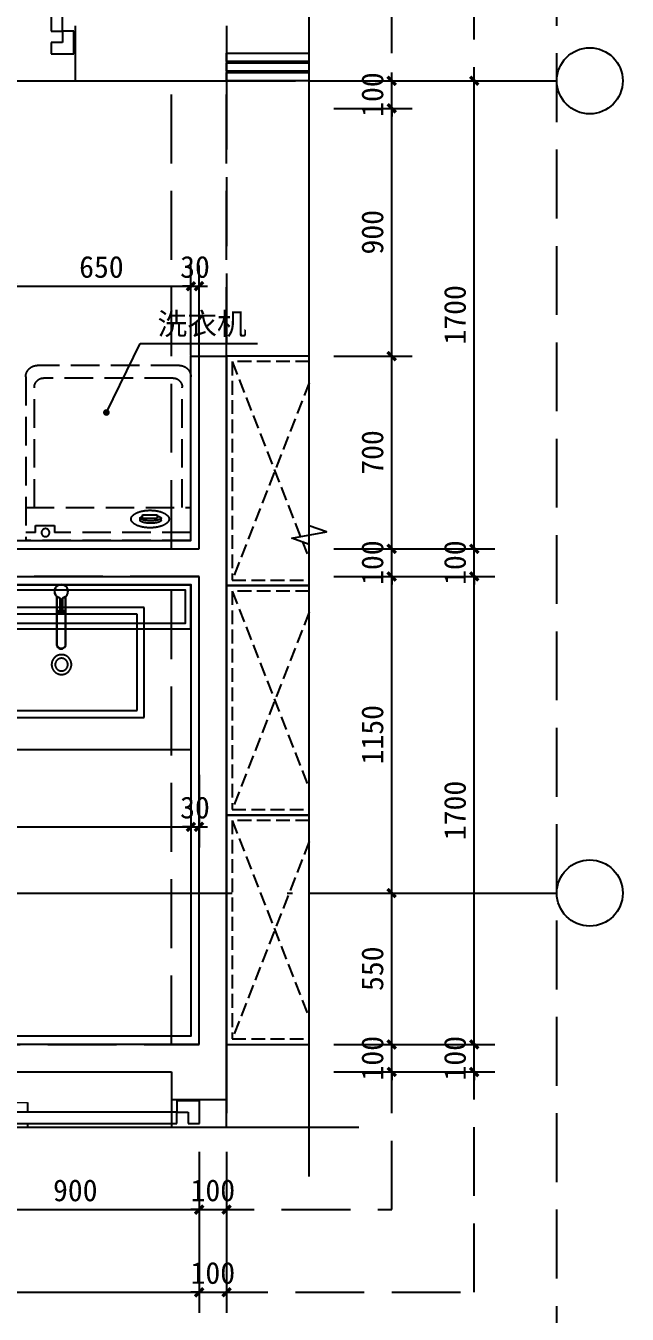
# Model space of a CAD drawing. Header units: millimetres. Extents: x -15 to 66915, y -15 to 18798.
# Drawn here: x 60595 to 62782, y 10783 to 15463 of the extents above; entities that cross this region are included whole.
import ezdxf
from ezdxf.enums import TextEntityAlignment as Align
from ezdxf.xclip import XClip

# ---------------------------------------------------------------- set-up
doc = ezdxf.new("R2010")
doc.units = ezdxf.units.MM
doc.header["$LTSCALE"] = 1000
doc.header["$XCLIPFRAME"] = 2
for name, pattern in [('1#2#楼$0$DOTE', [2.42, 2, -0.2, 0.02, -0.2]), ('160-WC$0$__DASH', [0.35, 0.25, -0.1]), ('160-WC$0$DASH', [0.35, 0.25, -0.1]), ('160-墙体$0$DASH', [0.35, 0.25, -0.1]), ('160-家具-标$0$DASH', [0.35, 0.25, -0.1]), ('DASH', [0.35, 0.25, -0.1])]:
    doc.linetypes.add(name, pattern=pattern)
doc.layers.get('Defpoints').update_dxf_attribs({"color": 4, "linetype": 'DASH'})
for name, color, linetype in [('1#2#楼$0$A-ANNO-AXIS', 3, 'Continuous'), ('1#2#楼$0$A-ANNO-DIMS', 3, 'Continuous'), ('1#2#楼$0$A-ANNO-DOTE', 10, '1#2#楼$0$DOTE'), ('1#2#楼$0$A-ANNO-IDEN', 3, 'Continuous'), ('1#2#楼$0$A-ANNO-SYMB', 3, 'Continuous'), ('1#2#楼$0$A-ANNO-TEXT', 7, 'Continuous'), ('160-WC$0$A-FLOR-SPCL', 225, 'Continuous'), ('160-WC$0$FF-FIXT', 225, 'Continuous'), ('160-WC$0$FF-洁具及配件', 31, 'Continuous'), ('160-墙体$0$A-DOOR', 51, 'Continuous'), ('160-墙体$0$A-WALL-BLOK', 131, 'Continuous'), ('160-家具-标$0$DS-HIGH CABINET', 47, 'Continuous'), ('AXIS_TEXT', 7, 'Continuous')]:
    doc.layers.add(name, color=color, linetype=linetype)
doc.styles.add('1#2#楼$0$_TCH_DIM', font='')
doc.styles.add('1#2#楼$0$_TCH_DIM_T3', font='')
doc.styles.add('COMPLEX', font='COMPLEX')
doc.styles.get("Standard").update_dxf_attribs({"font": ''})
doc.styles.get('1#2#楼$0$_TCH_DIM').set_extended_font_data('SimSun')
doc.styles.get('1#2#楼$0$_TCH_DIM_T3').set_extended_font_data('SimSun')
doc.styles.get('Standard').set_extended_font_data('SimSun')
doc.dimstyles.new('1#2#楼$0$_TCH_ARCH&&30', dxfattribs={"dimtxt": 79.303797, "dimasz": 30, "dimexe": 75, "dimexo": 90, "dimgap": 30, "dimtad": 1, "dimdec": 0, "dimzin": 0, "dimdsep": 46, "dimtxsty": '1#2#楼$0$_TCH_DIM_T3', "dimblk": '1#2#楼$0$_ArchTick', "dimcen": 0.09, "dimclrt": 7, "dimazin": 2, "dimtfac": 1, "dimtdec": 0, "dimtix": 1, "dimtmove": 2, "dimatfit": 3, "dimfxl": 100, "dimtolj": 1, "dimtzin": 0, "dimarcsym": 0})

# ---------------------------------------------------------------- blocks, each defined once
blk = doc.blocks.new('160-墙体$0$$DorLib2D$00000009')
for p, q in [((0.4129, 0.9053), (0.4129, 0.0807)), ((0.4541, 0.9053), (0.4129, 0.9053)), ((0.4541, 0.0807), (0.4541, 0.9053)), ((0.4129, 0.7822), (0.378, 0.7822)), ((0.489, 0.7822), (0.4541, 0.7822)), ((0.4129, 0.6235), (0.378, 0.6235)), ((0.489, 0.6235), (0.4541, 0.6235)), ((-0.4941, 0.0807), (-0.4529, 0.0807)), ((-0.4941, -0.0018), (-0.4941, 0.0807)), ((-0.4529, 0.0807), (-0.4529, 0.0395)), ((0.4129, 0.0807), (0.4541, 0.0807)), ((0.4953, 0.0807), (0.4541, 0.0807)), ((0.4541, 0.0807), (0.4541, 0.0395)), ((0.4953, -0.0018), (0.4953, 0.0807)), ((-0.4529, 0.0395), (-0.4117, 0.0395)), ((-0.4117, 0.0395), (-0.4117, -0.0018)), ((0.4541, 0.0395), (0.4129, 0.0395)), ((0.4129, 0.0395), (0.4129, -0.0018)), ((-0.4941, -0.0018), (-0.4941, -0.0018)), ((-0.4117, -0.0018), (-0.4941, -0.0018)), ((0.4129, -0.0018), (0.4953, -0.0018)), ((0.4953, -0.0018), (0.4953, -0.0018))]:
    blk.add_line(p, q)
at = {"lineweight": 13}
for p, q in [((0.378, 0.7822), (0.378, 0.6235)), ((0.489, 0.7822), (0.489, 0.6235))]:
    blk.add_line(p, q, dxfattribs=at)
blk.add_arc((0.3716, 0.0817), 0.8246, 87.134, 180.0717, dxfattribs=at)
blk = doc.blocks.new('160-墙体')
at = {"layer": '160-墙体$0$A-DOOR', "linetype": '160-墙体$0$DASH'}
for p, q in [((3700, 6300), (3700, 8000)), ((3900, 7000), (3900, 8000)), ((3900, 8000), (6500, 8000)), ((3700, 4500), (3700, 6200)), ((3700, 4300), (3700, 3300)), ((3900, 3300), (3900, 4300))]:
    blk.add_line(p, q, dxfattribs=at)
at = {"layer": '160-墙体$0$A-DOOR'}
for points in [[(4400, 8070), (3900, 8070), (3900, 8100), (4400, 8100)], [(4400, 8035), (3900, 8035), (3900, 8065), (4400, 8065)], [(4400, 8000), (3900, 8000), (3900, 8030), (4400, 8030)]]:
    blk.add_lwpolyline(points, close=True, dxfattribs=at)
blk.add_lwpolyline([(4400, 8015), (4525, 8015), (4494.4, 8050)], dxfattribs=at)
at = {"layer": '160-墙体$0$A-WALL-BLOK'}
for p, q in [((3350, 8200), (3350, 8000)), ((3900, 8200), (3900, 8000)), ((3350, 8000), (3450, 8000)), ((3450, 8000), (3900, 8000)), ((3800, 6300), (3800, 7000)), ((3800, 7000), (3900, 7000)), ((3900, 6299.7), (3900, 7000)), ((2200, 6300), (3800, 6300)), ((3900, 4500), (3900, 6300)), ((2100, 6200), (3800, 6200)), ((3800, 4500), (3800, 6200)), ((3800, 4500), (2900, 4500)), ((3900, 4300), (3900, 4500)), ((2900, 4400), (3700, 4400)), ((3700, 4400), (3700, 4300)), ((3700, 4300), (3900, 4300))]:
    blk.add_line(p, q, dxfattribs=at)
at = {"layer": '160-墙体$0$A-DOOR', "xscale": 1000, "yscale": 1000, "zscale": 200}
blk.add_blockref('160-墙体$0$$DorLib2D$00000009', (2850, 8100), dxfattribs=at)
at = {"layer": '160-墙体$0$A-DOOR', "xscale": 1000, "yscale": 1000, "zscale": 200, "rotation": 90}
blk.add_blockref('160-墙体$0$$DorLib2D$00000009', (3800, 3800), dxfattribs=at)
blk = doc.blocks.new('160-WC$0$REWREWR')
at = {"layer": '160-WC$0$A-FLOR-SPCL', "linetype": '160-WC$0$__DASH', "ltscale": 0.5}
for p, q in [((15260162.3, -510296.4), (15260785.1, -510296.4)), ((15260112.3, -511062.7), (15260112.3, -510346.4)), ((15260190.1, -510351.3), (15260757.4, -510351.3)), ((15260835.1, -510346.4), (15260835.1, -511062.7)), ((15260150.1, -510918.5), (15260150.1, -510391.3)), ((15260797.4, -510918.5), (15260797.4, -510391.3)), ((15260835.1, -510918.1), (15260112.3, -510918.1)), ((15260242.6, -510974.7), (15260242.6, -510964.2)), ((15260323.9, -510949.8), (15260259.2, -510949.8)), ((15260259.2, -510949.8), (15260259.2, -510966.4)), ((15260259.2, -510966.4), (15260323.9, -510966.4)), ((15260323.9, -510966.4), (15260323.9, -510949.8)), ((15260334.3, -510975.9), (15260334.2, -510964.2)), ((15260112.3, -511026.9), (15260709.4, -511026.9)), ((15260709.4, -510997.1), (15260709.4, -511027.7)), ((15260792.6, -510997.1), (15260709.4, -510997.1)), ((15260792.6, -511027.7), (15260792.6, -510997.1)), ((15260792.6, -511026.9), (15260835.1, -511026.9)), ((15260112.3, -511062.7), (15260835.1, -511062.7))]:
    blk.add_line(p, q, dxfattribs=at)
blk.add_lwpolyline([(15260374, -510968.3, 0.185158), (15260369.1, -510955.6, 0.102042), (15260349.7, -510941.2, 0.060862), (15260324.6, -510933.2, 0.047173), (15260290.9, -510930, 0.047173), (15260257.1, -510933.2, 0.060862), (15260232.1, -510941.2, 0.102042), (15260212.6, -510955.6, 0.185158), (15260207.7, -510968.3, 0.185158), (15260212.6, -510981, 0.102042), (15260232.1, -510995.4, 0.060862), (15260257.1, -511003.4, 0.047173), (15260290.9, -511006.6, 0.047173), (15260324.6, -511003.4, 0.060862), (15260349.7, -510995.4, 0.102042), (15260369.1, -510981, 0.185158)], format="xyb", close=True, dxfattribs=at)
for points in [[(15260259.2, -510955.1, 0.008736), (15260256, -510955.8, 0.076276), (15260244.5, -510960.8, 0.259034), (15260242.6, -510964.2, 0.259034)], [(15260242.6, -510964.2, 0.259034), (15260244.5, -510967.6, 0.076276), (15260256, -510972.5, 0.036515), (15260269.5, -510975, 0.026615), (15260288.4, -510976, 0.026615), (15260307.2, -510975, 0.036515), (15260320.8, -510972.5, 0.076276), (15260332.3, -510967.6, 0.259034), (15260334.2, -510964.2, 0.259034), (15260332.3, -510960.8, 0.056762), (15260323.9, -510956.7, 0.036515)], [(15260242.6, -510974.7, 0.259034), (15260244.5, -510978.1, 0.076276), (15260256, -510983.1, 0.036515), (15260269.5, -510985.5, 0.026615), (15260288.4, -510986.5, 0.026615), (15260307.2, -510985.5, 0.036515), (15260320.8, -510983.1, 0.076276), (15260332.3, -510978.1, 0.259034), (15260334.2, -510974.7, 0.078462), (15260334, -510973.5, 0.056762)]]:
    blk.add_lwpolyline(points, format="xyb", dxfattribs=at)
blk.add_circle((15260748.8, -511027.7), 17.5, dxfattribs=at)
for centre, radius, start, end in [((15260162.3, -510346.4), 50, 90, 180), ((15260785.1, -510346.4), 50, 0, 90), ((15260190.1, -510391.3), 40, 90, 180), ((15260757.4, -510391.3), 40, 0, 90)]:
    blk.add_arc(centre, radius, start, end, dxfattribs=at)
at = {"layer": '160-WC$0$A-FLOR-SPCL', "linetype": '160-WC$0$__DASH', "ltscale": 0.5, "width": 0.8, "flags": 9}
for tag in ['YSIZE', 'XSIZE']:
    blk.add_attdef(tag, (15260490.1, -511062.7), '', height=0.5, rotation=180, dxfattribs=at)
blk = doc.blocks.new('160-WC$0$A$C569A68CE')
at = {"layer": '160-WC$0$FF-FIXT', "color": 8}
for p, q in [((-17.2, -195.2), (-16.1, -195.2)), ((14, -195.2), (15.1, -195.2))]:
    blk.add_line(p, q, dxfattribs=at)
for points in [[(20.6, 14.3), (16.6, 19.5), (11.4, 23.5), (5.4, 25.9), (-1, 26.8), (-7.5, 25.9), (-13.5, 23.5), (-18.7, 19.5), (-22.7, 14.3), (-25.1, 8.3), (-26, 1.8), (-25.1, -4.6), (-22.7, -10.6), (-18.7, -15.8), (-13.5, -19.8), (-7.6, -22.2), (-6.7, -22.7), (-6, -23.2), (-5.4, -24), (-5, -24.8), (-5, -25.7), (-5, -76.2), (-4.9, -77.3), (-4.6, -78.2), (-3.9, -79), (-3, -79.7), (-2.1, -80), (-1, -80.2), (0, -80), (0.9, -79.7), (1.8, -79), (2.5, -78.2), (2.9, -77.3), (3, -76.2), (3, -25.7), (3, -24.8), (3.3, -24), (3.9, -23.2), (4.6, -22.7), (5.5, -22.2), (11.4, -19.8), (16.6, -15.8), (20.6, -10.6), (23.1, -4.6), (24, 1.8), (23.1, 8.3)], [(20.2, 14), (16.3, 19.1), (11.2, 23), (5.3, 25.4), (-1, 26.3), (-7.3, 25.4), (-13.2, 23), (-18.3, 19.1), (-22.2, 14), (-24.6, 8.1), (-25.5, 1.8), (-24.6, -4.5), (-22.2, -10.4), (-18.3, -15.5), (-13.2, -19.4), (-7.3, -21.8), (-6.4, -22.3), (-5.6, -22.9), (-4.9, -23.8), (-4.5, -24.7), (-4.5, -25.7), (-4.5, -76.2), (-4.4, -77.2), (-4.1, -78), (-3.5, -78.7), (-2.7, -79.3), (-1.9, -79.6), (-1, -79.7), (-0.1, -79.6), (0.7, -79.3), (1.5, -78.7), (2.1, -78), (2.4, -77.2), (2.5, -76.2), (2.5, -25.7), (2.5, -24.7), (2.9, -23.8), (3.6, -22.9), (4.4, -22.3), (5.3, -21.8), (11.2, -19.4), (16.3, -15.5), (20.2, -10.4), (22.6, -4.5), (23.5, 1.8), (22.6, 8.1)], [(16, -16.3), (15, -17.1), (15, -190.2), (14.4, -194.3), (12.8, -198.2), (10.3, -201.5), (7, -204), (3.1, -205.6), (-1, -206.2), (-5.2, -205.6), (-9, -204), (-12.3, -201.5), (-14.9, -198.2), (-16.5, -194.3), (-17, -190.2), (-17, -17.1), (-18, -16.3), (-18, -190.2), (-17.5, -194.6), (-15.8, -198.7), (-13.1, -202.2), (-9.5, -204.9), (-5.4, -206.6), (-1, -207.2), (3.4, -206.6), (7.5, -204.9), (11, -202.2), (13.7, -198.7), (15.4, -194.6), (16, -190.2)], [(15, -17.1), (11.4, -19.8), (5.5, -22.2), (4.6, -22.7), (3.9, -23.2), (3.3, -24), (3, -24.8), (3, -25.7), (3, -76.2), (2.8, -77.9), (1.8, -79), (0.5, -80), (-1.6, -80.2), (-3, -79.7), (-3.9, -79), (-4.9, -77.9), (-5, -76.2), (-5, -25.7), (-5, -24.8), (-5.4, -24), (-6, -23.2), (-6.7, -22.7), (-7.6, -22.2), (-13.5, -19.8), (-17, -17.1), (-17, -190.2), (-16.5, -194.3), (-14.9, -198.2), (-12.3, -201.5), (-9, -204), (-5.2, -205.6), (-1, -206.2), (3.1, -205.6), (7, -204), (10.3, -201.5), (12.8, -198.2), (14.4, -194.3), (15, -190.2)]]:
    blk.add_lwpolyline(points, close=True, dxfattribs=at)
blk.add_lwpolyline([(-13.5, -71.5), (-13.5, -71.3), (-13.5, -71.2), (-13.4, -71), (-13.4, -70.8), (-13.3, -70.6), (-13.2, -70.5), (-13.1, -70.3), (-12.9, -70.1), (-12.8, -70), (-12.6, -69.8), (-12.2, -69.5), (-11.7, -69.2), (-11.1, -68.9), (-10.5, -68.6), (-9.9, -68.3), (-9.2, -68.1), (-7.6, -67.7), (-5.8, -67.4), (-4, -67.2), (-2, -67), (-0.1, -67), (1.9, -67.2), (3.7, -67.4), (5.5, -67.7), (7.1, -68.1), (7.8, -68.3), (8.5, -68.6), (9.1, -68.9), (9.6, -69.2), (10.1, -69.5), (10.5, -69.8), (10.7, -70), (10.9, -70.1), (11, -70.3), (11.1, -70.5), (11.2, -70.6), (11.3, -70.8), (11.4, -71), (11.4, -71.2), (11.5, -71.3), (11.5, -71.5), (11.5, -71.7), (11.4, -71.9), (11.4, -72.1), (11.3, -72.2), (11.2, -72.4), (11.1, -72.6), (11, -72.7), (10.9, -72.9), (10.7, -73.1), (10.5, -73.2), (10.1, -73.6), (9.6, -73.9), (9.1, -74.2), (8.5, -74.4), (7.8, -74.7), (7.1, -74.9), (5.5, -75.4), (3.7, -75.7), (1.9, -75.9), (-0.1, -76), (-2, -76), (-4, -75.9), (-5.8, -75.7), (-7.6, -75.4), (-9.2, -74.9), (-9.9, -74.7), (-10.5, -74.4), (-11.1, -74.2), (-11.7, -73.9), (-12.2, -73.6), (-12.6, -73.2), (-12.8, -73.1), (-12.9, -72.9), (-13.1, -72.7), (-13.2, -72.6), (-13.3, -72.4), (-13.4, -72.2), (-13.4, -72.1), (-13.5, -71.9), (-13.5, -71.7), (-13.5, -71.5)], dxfattribs=at)
blk = doc.blocks.new('160-WC$0$A$C05716B03')
at = {"layer": '160-WC$0$FF-FIXT', "linetype": '160-WC$0$DASH', "ltscale": 300}
blk.add_lwpolyline([(-100, 400), (500, 400), (500, 0), (-100, 0)], close=True, dxfattribs=at)
at = {"layer": '160-WC$0$FF-FIXT', "color": 8, "linetype": '160-WC$0$DASH', "ltscale": 300}
blk.add_lwpolyline([(475, 25), (-75, 25), (-75, 375), (475, 375)], close=True, dxfattribs=at)
for radius in [36, 23]:
    blk.add_circle((200, 192.2), radius, dxfattribs=at)
blk = doc.blocks.new('160-WC$0$A$C4A066A6E')
at = {"layer": '160-WC$0$FF-FIXT', "color": 8}
blk.add_blockref('160-WC$0$A$C569A68CE', (0, 456.5), dxfattribs=at)
at = {"layer": '160-WC$0$FF-洁具及配件', "color": 8, "ltscale": 0.01, "xscale": -1}
blk.add_blockref('160-WC$0$A$C05716B03', (200, 0), dxfattribs=at)
blk = doc.blocks.new('160-WC')
at = {"layer": '160-WC$0$A-FLOR-SPCL'}
for points in [[(-2100, -1000), (-2130, -1000), (-2130, -1670), (-3670, -1670), (-3670, -1000), (-3700, -1000)], [(-1950, -3500), (-1950, -3470), (-30, -3470), (-30, -1830), (-3670, -1830), (-3670, -3470), (-2800, -3470), (-2800, -3500)], [(-1820, -1830.1), (-3670, -1830.1), (-3670, -2430.1), (-1820, -2430.1), (-1820, -2030.1)]]:
    blk.add_lwpolyline(points, dxfattribs=at)
for points in [[(-970, -1990.1), (-3670, -1990.1), (-3670, -1830.1), (-970, -1830.1)], [(-990, -1970.1), (-3650, -1970.1), (-3650, -1850.1), (-990, -1850.1)]]:
    blk.add_lwpolyline(points, close=True, dxfattribs=at)
at = {"layer": 'Defpoints'}
blk.add_lwpolyline([(-2100, -1000), (-2100, -1700), (-3700, -1700), (-3700, -1000)], dxfattribs=at)
blk.add_lwpolyline([(-3700, -1800), (0, -1800), (0, -3500), (-3700, -3500)], close=True, dxfattribs=at)
at = {"layer": '160-WC$0$A-FLOR-SPCL', "xscale": 0.830108359133127, "yscale": 0.830108359133127, "zscale": 0.830108359133127}
blk.add_blockref('160-WC$0$REWREWR', (-12671216.8, 422567.4), dxfattribs=at)
at = {"layer": '160-WC$0$A-FLOR-SPCL', "xscale": -1}
blk.add_blockref('160-WC$0$A$C4A066A6E', (-3200, -2312.5), dxfattribs=at)
blk = doc.blocks.new('*U233')
at = {"color": 250, "linetype": '160-家具-标$0$DASH', "ltscale": 0.2}
for p, q in [((20, -330), (813.3, -20)), ((20, -20), (813.3, -330)), ((853.3, -330), (1646.7, -20)), ((853.3, -20), (1646.7, -330)), ((1686.7, -330), (2480, -20)), ((1686.7, -20), (2480, -330))]:
    blk.add_line(p, q, dxfattribs=at)
for points in [[(0, 0), (833.3, 0), (833.3, -350), (0, -350)], [(833.3, 0), (1666.7, 0), (1666.7, -350), (833.3, -350)], [(1666.7, 0), (2500, 0), (2500, -350), (1666.7, -350)]]:
    blk.add_lwpolyline(points, close=True)
for points in [[(20, -20), (813.3, -20), (813.3, -330), (20, -330)], [(853.3, -20), (1646.7, -20), (1646.7, -330), (853.3, -330)], [(1686.7, -20), (2480, -20), (2480, -330), (1686.7, -330)]]:
    blk.add_lwpolyline(points, close=True, dxfattribs=at)
blk = doc.blocks.new('160-家具-标', base_point=(73350, 11050.5))
at = {"layer": 'Defpoints'}
for points in [[(64300, 18950.5), (69550, 18950.5), (69550, 11050.5), (64000, 11050.5), (64000, 15900.5), (64300, 15900.5)], [(69750, 11050.5), (73350, 11050.5), (73350, 15350.5), (69750, 15350.5)]]:
    blk.add_lwpolyline(points, close=True, dxfattribs=at)
at = {"layer": '160-家具-标$0$DS-HIGH CABINET', "extrusion": (0, 0, -1), "xscale": -1, "zscale": -1, "rotation": 89.9994207007208}
blk.add_blockref('*U233', (-69550, 17950.5), dxfattribs=at)
blk = doc.blocks.new('1#2#楼$0$GTFBGF')
ref = blk.add_blockref('160-墙体', (-9250, -11300))
XClip(ref).set_block_clipping_path([(13249.9999999999, 5349.9999999999), (10450, 5349.9999999999), (10450, 11800), (-900, 11800), (-900, -2100), (13249.9999999998, -2100.0000000002)])
at = {"xscale": -1}
for name, p in [('160-家具-标', (-9150, -11200)), ('160-WC', (-9150, -3300))]:
    blk.add_blockref(name, p, dxfattribs=at)
blk = doc.blocks.new('1#2#楼$0$_ArchTick')
at = {"color": 0, "linetype": 'ByBlock', "const_width": 0.4}
blk.add_lwpolyline([(-0.5, -0.5), (0.5, 0.5)], dxfattribs=at)
blk = doc.blocks.new('*D670')
at = {"layer": '1#2#楼$0$A-ANNO-DIMS', "color": 0, "lineweight": -2, "transparency": 16777216}
for p, q in [((61225.5, 11372.7), (61225.5, 11087.7)), ((61325.5, 11372.7), (61325.5, 11087.7)), ((61225.5, 11162.7), (61195.5, 11162.7)), ((61225.5, 11162.7), (61325.5, 11162.7)), ((61325.5, 11162.7), (61355.5, 11162.7))]:
    blk.add_line(p, q, dxfattribs=at)
at = {"layer": 'Defpoints', "color": 0, "transparency": 16777216}
for p in [(61225.5, 11462.7), (61325.5, 11462.7), (61325.5, 11162.7)]:
    blk.add_point(p, dxfattribs=at)
at = {"layer": '1#2#楼$0$A-ANNO-DIMS', "color": 0, "lineweight": -2, "transparency": 16777216, "xscale": 30, "yscale": 30, "zscale": 30}
blk.add_blockref('1#2#楼$0$_ArchTick', (61225.5, 11162.7), dxfattribs=at)
at = {"layer": '1#2#楼$0$A-ANNO-DIMS', "color": 0, "lineweight": -2, "transparency": 16777216, "xscale": 30, "yscale": 30, "zscale": 30, "rotation": 180}
blk.add_blockref('1#2#楼$0$_ArchTick', (61325.5, 11162.7), dxfattribs=at)
at = {"layer": '1#2#楼$0$A-ANNO-DIMS', "color": 7, "transparency": 16777216, "insert": (61275.5, 11232.3), "char_height": 79.3, "attachment_point": 5, "style": '1#2#楼$0$_TCH_DIM_T3'}
blk.add_mtext('\\A1;100', dxfattribs=at)
blk = doc.blocks.new('*D671')
at = {"layer": '1#2#楼$0$A-ANNO-DIMS', "color": 0, "lineweight": -2, "transparency": 16777216}
for p, q in [((60325.5, 11372.7), (60325.5, 11087.7)), ((61225.5, 11372.7), (61225.5, 11087.7)), ((60325.5, 11162.7), (61225.5, 11162.7))]:
    blk.add_line(p, q, dxfattribs=at)
at = {"layer": 'Defpoints', "color": 0, "transparency": 16777216}
for p in [(60325.5, 11462.7), (61225.5, 11462.7), (61225.5, 11162.7)]:
    blk.add_point(p, dxfattribs=at)
at = {"layer": '1#2#楼$0$A-ANNO-DIMS', "color": 0, "lineweight": -2, "transparency": 16777216, "xscale": 30, "yscale": 30, "zscale": 30, "rotation": 180}
blk.add_blockref('1#2#楼$0$_ArchTick', (60325.5, 11162.7), dxfattribs=at)
at = {"layer": '1#2#楼$0$A-ANNO-DIMS', "color": 0, "lineweight": -2, "transparency": 16777216, "xscale": 30, "yscale": 30, "zscale": 30}
blk.add_blockref('1#2#楼$0$_ArchTick', (61225.5, 11162.7), dxfattribs=at)
at = {"layer": '1#2#楼$0$A-ANNO-DIMS', "color": 7, "transparency": 16777216, "insert": (60775.5, 11232.3), "char_height": 79.3, "attachment_point": 5, "style": '1#2#楼$0$_TCH_DIM_T3'}
blk.add_mtext('\\A1;900', dxfattribs=at)
blk = doc.blocks.new('*D675')
at = {"layer": '1#2#楼$0$A-ANNO-DIMS', "color": 0, "lineweight": -2, "transparency": 16777216}
for p, q in [((61225.5, 11372.7), (61225.5, 10787.7)), ((61325.5, 11372.7), (61325.5, 10787.7)), ((61225.5, 10862.7), (61195.5, 10862.7)), ((61225.5, 10862.7), (61325.5, 10862.7)), ((61325.5, 10862.7), (61355.5, 10862.7))]:
    blk.add_line(p, q, dxfattribs=at)
at = {"layer": 'Defpoints', "color": 0, "transparency": 16777216}
for p in [(61225.5, 11462.7), (61325.5, 11462.7), (61325.5, 10862.7)]:
    blk.add_point(p, dxfattribs=at)
at = {"layer": '1#2#楼$0$A-ANNO-DIMS', "color": 0, "lineweight": -2, "transparency": 16777216, "xscale": 30, "yscale": 30, "zscale": 30}
blk.add_blockref('1#2#楼$0$_ArchTick', (61225.5, 10862.7), dxfattribs=at)
at = {"layer": '1#2#楼$0$A-ANNO-DIMS', "color": 0, "lineweight": -2, "transparency": 16777216, "xscale": 30, "yscale": 30, "zscale": 30, "rotation": 180}
blk.add_blockref('1#2#楼$0$_ArchTick', (61325.5, 10862.7), dxfattribs=at)
at = {"layer": '1#2#楼$0$A-ANNO-DIMS', "color": 7, "transparency": 16777216, "insert": (61275.5, 10932.3), "char_height": 79.3, "attachment_point": 5, "style": '1#2#楼$0$_TCH_DIM_T3'}
blk.add_mtext('\\A1;100', dxfattribs=at)
blk = doc.blocks.new('*D676')
at = {"layer": '1#2#楼$0$A-ANNO-DIMS', "color": 0, "lineweight": -2, "transparency": 16777216}
for p, q in [((57525.5, 11372.7), (57525.5, 10787.7)), ((61225.5, 11372.7), (61225.5, 10787.7)), ((57525.5, 10862.7), (61225.5, 10862.7))]:
    blk.add_line(p, q, dxfattribs=at)
at = {"layer": 'Defpoints', "color": 0, "transparency": 16777216}
for p in [(57525.5, 11462.7), (61225.5, 11462.7), (61225.5, 10862.7)]:
    blk.add_point(p, dxfattribs=at)
at = {"layer": '1#2#楼$0$A-ANNO-DIMS', "color": 0, "lineweight": -2, "transparency": 16777216, "xscale": 30, "yscale": 30, "zscale": 30, "rotation": 180}
blk.add_blockref('1#2#楼$0$_ArchTick', (57525.5, 10862.7), dxfattribs=at)
at = {"layer": '1#2#楼$0$A-ANNO-DIMS', "color": 0, "lineweight": -2, "transparency": 16777216, "xscale": 30, "yscale": 30, "zscale": 30}
blk.add_blockref('1#2#楼$0$_ArchTick', (61225.5, 10862.7), dxfattribs=at)
at = {"layer": '1#2#楼$0$A-ANNO-DIMS', "color": 7, "transparency": 16777216, "insert": (59375.5, 10932.3), "char_height": 79.3, "attachment_point": 5, "style": '1#2#楼$0$_TCH_DIM_T3'}
blk.add_mtext('\\A1;3700', dxfattribs=at)
blk = doc.blocks.new('_AXISO')
blk.add_circle((0, 0), 0.5)
at = {"layer": 'AXIS_TEXT', "style": 'COMPLEX', "width": 1.041667}
blk.add_attdef('A', text='', height=0.56, dxfattribs=at).set_placement((-0.25, -0.28), (0.25, -0.28), align=Align.FIT)
blk = doc.blocks.new('*D691')
at = {"layer": '1#2#楼$0$A-ANNO-DIMS', "color": 0, "lineweight": -2, "transparency": 16777216}
for p, q in [((61715.5, 15262.7), (62000.5, 15262.7)), ((61925.5, 15262.7), (61925.5, 15292.7)), ((61925.5, 15162.7), (61925.5, 15262.7)), ((61715.5, 15162.7), (62000.5, 15162.7)), ((61925.5, 15162.7), (61925.5, 15132.7))]:
    blk.add_line(p, q, dxfattribs=at)
at = {"layer": 'Defpoints', "color": 0, "transparency": 16777216}
for p in [(61625.5, 15262.7), (61925.5, 15262.7), (61625.5, 15162.7)]:
    blk.add_point(p, dxfattribs=at)
at = {"layer": '1#2#楼$0$A-ANNO-DIMS', "color": 0, "lineweight": -2, "transparency": 16777216, "xscale": 30, "yscale": 30, "zscale": 30}
for p, rotation in [((61925.5, 15262.7), 270), ((61925.5, 15162.7), 90)]:
    blk.add_blockref('1#2#楼$0$_ArchTick', p, dxfattribs=dict(at, rotation=rotation))
at = {"layer": '1#2#楼$0$A-ANNO-DIMS', "color": 7, "transparency": 16777216, "insert": (61855.8, 15212.7), "char_height": 79.3, "attachment_point": 5, "rotation": 90, "style": '1#2#楼$0$_TCH_DIM_T3'}
blk.add_mtext('\\A1;100', dxfattribs=at)
blk = doc.blocks.new('*D692')
at = {"layer": '1#2#楼$0$A-ANNO-DIMS', "color": 0, "lineweight": -2, "transparency": 16777216}
for p, q in [((61715.5, 15162.7), (62000.5, 15162.7)), ((61925.5, 14262.7), (61925.5, 15162.7)), ((61715.5, 14262.7), (62000.5, 14262.7))]:
    blk.add_line(p, q, dxfattribs=at)
at = {"layer": 'Defpoints', "color": 0, "transparency": 16777216}
for p in [(61625.5, 15162.7), (61925.5, 15162.7), (61625.5, 14262.7)]:
    blk.add_point(p, dxfattribs=at)
at = {"layer": '1#2#楼$0$A-ANNO-DIMS', "color": 0, "lineweight": -2, "transparency": 16777216, "xscale": 30, "yscale": 30, "zscale": 30}
for p, rotation in [((61925.5, 15162.7), 90), ((61925.5, 14262.7), 270)]:
    blk.add_blockref('1#2#楼$0$_ArchTick', p, dxfattribs=dict(at, rotation=rotation))
at = {"layer": '1#2#楼$0$A-ANNO-DIMS', "color": 7, "transparency": 16777216, "insert": (61855.8, 14712.7), "char_height": 79.3, "attachment_point": 5, "rotation": 90, "style": '1#2#楼$0$_TCH_DIM_T3'}
blk.add_mtext('\\A1;900', dxfattribs=at)
blk = doc.blocks.new('*D693')
at = {"layer": '1#2#楼$0$A-ANNO-DIMS', "color": 0, "lineweight": -2, "transparency": 16777216}
for p, q in [((61715.5, 14262.7), (62000.5, 14262.7)), ((61925.5, 13562.7), (61925.5, 14262.7)), ((61715.5, 13562.7), (62000.5, 13562.7))]:
    blk.add_line(p, q, dxfattribs=at)
at = {"layer": 'Defpoints', "color": 0, "transparency": 16777216}
for p in [(61625.5, 14262.7), (61925.5, 14262.7), (61625.5, 13562.7)]:
    blk.add_point(p, dxfattribs=at)
at = {"layer": '1#2#楼$0$A-ANNO-DIMS', "color": 0, "lineweight": -2, "transparency": 16777216, "xscale": 30, "yscale": 30, "zscale": 30}
for p, rotation in [((61925.5, 14262.7), 90), ((61925.5, 13562.7), 270)]:
    blk.add_blockref('1#2#楼$0$_ArchTick', p, dxfattribs=dict(at, rotation=rotation))
at = {"layer": '1#2#楼$0$A-ANNO-DIMS', "color": 7, "transparency": 16777216, "insert": (61855.8, 13912.7), "char_height": 79.3, "attachment_point": 5, "rotation": 90, "style": '1#2#楼$0$_TCH_DIM_T3'}
blk.add_mtext('\\A1;700', dxfattribs=at)
blk = doc.blocks.new('*D694')
at = {"layer": '1#2#楼$0$A-ANNO-DIMS', "color": 0, "lineweight": -2, "transparency": 16777216}
for p, q in [((61925.5, 13562.7), (61925.5, 13592.7)), ((61715.5, 13562.7), (62000.5, 13562.7)), ((61925.5, 13462.7), (61925.5, 13562.7)), ((61715.5, 13462.7), (62000.5, 13462.7)), ((61925.5, 13462.7), (61925.5, 13432.7))]:
    blk.add_line(p, q, dxfattribs=at)
at = {"layer": 'Defpoints', "color": 0, "transparency": 16777216}
for p in [(61625.5, 13562.7), (61925.5, 13562.7), (61625.5, 13462.7)]:
    blk.add_point(p, dxfattribs=at)
at = {"layer": '1#2#楼$0$A-ANNO-DIMS', "color": 0, "lineweight": -2, "transparency": 16777216, "xscale": 30, "yscale": 30, "zscale": 30}
for p, rotation in [((61925.5, 13562.7), 270), ((61925.5, 13462.7), 90)]:
    blk.add_blockref('1#2#楼$0$_ArchTick', p, dxfattribs=dict(at, rotation=rotation))
at = {"layer": '1#2#楼$0$A-ANNO-DIMS', "color": 7, "transparency": 16777216, "insert": (61855.8, 13512.7), "char_height": 79.3, "attachment_point": 5, "rotation": 90, "style": '1#2#楼$0$_TCH_DIM_T3'}
blk.add_mtext('\\A1;100', dxfattribs=at)
blk = doc.blocks.new('*D695')
at = {"layer": '1#2#楼$0$A-ANNO-DIMS', "color": 0, "lineweight": -2, "transparency": 16777216}
for p, q in [((61715.5, 13462.7), (62000.5, 13462.7)), ((61925.5, 12312.7), (61925.5, 13462.7)), ((61715.5, 12312.7), (62000.5, 12312.7))]:
    blk.add_line(p, q, dxfattribs=at)
at = {"layer": 'Defpoints', "color": 0, "transparency": 16777216}
for p in [(61625.5, 13462.7), (61925.5, 13462.7), (61625.5, 12312.7)]:
    blk.add_point(p, dxfattribs=at)
at = {"layer": '1#2#楼$0$A-ANNO-DIMS', "color": 0, "lineweight": -2, "transparency": 16777216, "xscale": 30, "yscale": 30, "zscale": 30}
for p, rotation in [((61925.5, 13462.7), 90), ((61925.5, 12312.7), 270)]:
    blk.add_blockref('1#2#楼$0$_ArchTick', p, dxfattribs=dict(at, rotation=rotation))
at = {"layer": '1#2#楼$0$A-ANNO-DIMS', "color": 7, "transparency": 16777216, "insert": (61855.8, 12887.7), "char_height": 79.3, "attachment_point": 5, "rotation": 90, "style": '1#2#楼$0$_TCH_DIM_T3'}
blk.add_mtext('\\A1;1150', dxfattribs=at)
blk = doc.blocks.new('*D696')
at = {"layer": '1#2#楼$0$A-ANNO-DIMS', "color": 0, "lineweight": -2, "transparency": 16777216}
for p, q in [((61715.5, 12312.7), (62000.5, 12312.7)), ((61925.5, 11762.7), (61925.5, 12312.7)), ((61715.5, 11762.7), (62000.5, 11762.7))]:
    blk.add_line(p, q, dxfattribs=at)
at = {"layer": 'Defpoints', "color": 0, "transparency": 16777216}
for p in [(61625.5, 12312.7), (61925.5, 12312.7), (61625.5, 11762.7)]:
    blk.add_point(p, dxfattribs=at)
at = {"layer": '1#2#楼$0$A-ANNO-DIMS', "color": 0, "lineweight": -2, "transparency": 16777216, "xscale": 30, "yscale": 30, "zscale": 30}
for p, rotation in [((61925.5, 12312.7), 90), ((61925.5, 11762.7), 270)]:
    blk.add_blockref('1#2#楼$0$_ArchTick', p, dxfattribs=dict(at, rotation=rotation))
at = {"layer": '1#2#楼$0$A-ANNO-DIMS', "color": 7, "transparency": 16777216, "insert": (61855.8, 12037.7), "char_height": 79.3, "attachment_point": 5, "rotation": 90, "style": '1#2#楼$0$_TCH_DIM_T3'}
blk.add_mtext('\\A1;550', dxfattribs=at)
blk = doc.blocks.new('*D697')
at = {"layer": '1#2#楼$0$A-ANNO-DIMS', "color": 0, "lineweight": -2, "transparency": 16777216}
for p, q in [((61715.5, 11762.7), (62000.5, 11762.7)), ((61925.5, 11762.7), (61925.5, 11792.7)), ((61925.5, 11662.7), (61925.5, 11762.7)), ((61715.5, 11662.7), (62000.5, 11662.7)), ((61925.5, 11662.7), (61925.5, 11632.7))]:
    blk.add_line(p, q, dxfattribs=at)
at = {"layer": 'Defpoints', "color": 0, "transparency": 16777216}
for p in [(61625.5, 11762.7), (61925.5, 11762.7), (61625.5, 11662.7)]:
    blk.add_point(p, dxfattribs=at)
at = {"layer": '1#2#楼$0$A-ANNO-DIMS', "color": 0, "lineweight": -2, "transparency": 16777216, "xscale": 30, "yscale": 30, "zscale": 30}
for p, rotation in [((61925.5, 11762.7), 270), ((61925.5, 11662.7), 90)]:
    blk.add_blockref('1#2#楼$0$_ArchTick', p, dxfattribs=dict(at, rotation=rotation))
at = {"layer": '1#2#楼$0$A-ANNO-DIMS', "color": 7, "transparency": 16777216, "insert": (61855.8, 11712.7), "char_height": 79.3, "attachment_point": 5, "rotation": 90, "style": '1#2#楼$0$_TCH_DIM_T3'}
blk.add_mtext('\\A1;100', dxfattribs=at)
blk = doc.blocks.new('*D698')
at = {"layer": '1#2#楼$0$A-ANNO-DIMS', "color": 0, "lineweight": -2, "transparency": 16777216}
for p, q in [((61715.5, 11762.7), (62300.5, 11762.7)), ((62225.5, 11762.7), (62225.5, 11792.7)), ((62225.5, 11662.7), (62225.5, 11762.7)), ((61715.5, 11662.7), (62300.5, 11662.7)), ((62225.5, 11662.7), (62225.5, 11632.7))]:
    blk.add_line(p, q, dxfattribs=at)
at = {"layer": 'Defpoints', "color": 0, "transparency": 16777216}
for p in [(61625.5, 11762.7), (62225.5, 11762.7), (61625.5, 11662.7)]:
    blk.add_point(p, dxfattribs=at)
at = {"layer": '1#2#楼$0$A-ANNO-DIMS', "color": 0, "lineweight": -2, "transparency": 16777216, "xscale": 30, "yscale": 30, "zscale": 30}
for p, rotation in [((62225.5, 11762.7), 270), ((62225.5, 11662.7), 90)]:
    blk.add_blockref('1#2#楼$0$_ArchTick', p, dxfattribs=dict(at, rotation=rotation))
at = {"layer": '1#2#楼$0$A-ANNO-DIMS', "color": 7, "transparency": 16777216, "insert": (62155.8, 11712.7), "char_height": 79.3, "attachment_point": 5, "rotation": 90, "style": '1#2#楼$0$_TCH_DIM_T3'}
blk.add_mtext('\\A1;100', dxfattribs=at)
blk = doc.blocks.new('*D699')
at = {"layer": '1#2#楼$0$A-ANNO-DIMS', "color": 0, "lineweight": -2, "transparency": 16777216}
for p, q in [((61715.5, 13462.7), (62300.5, 13462.7)), ((62225.5, 11762.7), (62225.5, 13462.7)), ((61715.5, 11762.7), (62300.5, 11762.7))]:
    blk.add_line(p, q, dxfattribs=at)
at = {"layer": 'Defpoints', "color": 0, "transparency": 16777216}
for p in [(61625.5, 13462.7), (62225.5, 13462.7), (61625.5, 11762.7)]:
    blk.add_point(p, dxfattribs=at)
at = {"layer": '1#2#楼$0$A-ANNO-DIMS', "color": 0, "lineweight": -2, "transparency": 16777216, "xscale": 30, "yscale": 30, "zscale": 30}
for p, rotation in [((62225.5, 13462.7), 90), ((62225.5, 11762.7), 270)]:
    blk.add_blockref('1#2#楼$0$_ArchTick', p, dxfattribs=dict(at, rotation=rotation))
at = {"layer": '1#2#楼$0$A-ANNO-DIMS', "color": 7, "transparency": 16777216, "insert": (62155.8, 12612.7), "char_height": 79.3, "attachment_point": 5, "rotation": 90, "style": '1#2#楼$0$_TCH_DIM_T3'}
blk.add_mtext('\\A1;1700', dxfattribs=at)
blk = doc.blocks.new('*D700')
at = {"layer": '1#2#楼$0$A-ANNO-DIMS', "color": 0, "lineweight": -2, "transparency": 16777216}
for p, q in [((62225.5, 13562.7), (62225.5, 13592.7)), ((61715.5, 13562.7), (62300.5, 13562.7)), ((62225.5, 13462.7), (62225.5, 13562.7)), ((61715.5, 13462.7), (62300.5, 13462.7)), ((62225.5, 13462.7), (62225.5, 13432.7))]:
    blk.add_line(p, q, dxfattribs=at)
at = {"layer": 'Defpoints', "color": 0, "transparency": 16777216}
for p in [(61625.5, 13562.7), (62225.5, 13562.7), (61625.5, 13462.7)]:
    blk.add_point(p, dxfattribs=at)
at = {"layer": '1#2#楼$0$A-ANNO-DIMS', "color": 0, "lineweight": -2, "transparency": 16777216, "xscale": 30, "yscale": 30, "zscale": 30}
for p, rotation in [((62225.5, 13562.7), 270), ((62225.5, 13462.7), 90)]:
    blk.add_blockref('1#2#楼$0$_ArchTick', p, dxfattribs=dict(at, rotation=rotation))
at = {"layer": '1#2#楼$0$A-ANNO-DIMS', "color": 7, "transparency": 16777216, "insert": (62155.8, 13512.7), "char_height": 79.3, "attachment_point": 5, "rotation": 90, "style": '1#2#楼$0$_TCH_DIM_T3'}
blk.add_mtext('\\A1;100', dxfattribs=at)
blk = doc.blocks.new('*D701')
at = {"layer": '1#2#楼$0$A-ANNO-DIMS', "color": 0, "lineweight": -2, "transparency": 16777216}
for p, q in [((61715.5, 15262.7), (62300.5, 15262.7)), ((62225.5, 13562.7), (62225.5, 15262.7)), ((61715.5, 13562.7), (62300.5, 13562.7))]:
    blk.add_line(p, q, dxfattribs=at)
at = {"layer": 'Defpoints', "color": 0, "transparency": 16777216}
for p in [(61625.5, 15262.7), (62225.5, 15262.7), (61625.5, 13562.7)]:
    blk.add_point(p, dxfattribs=at)
at = {"layer": '1#2#楼$0$A-ANNO-DIMS', "color": 0, "lineweight": -2, "transparency": 16777216, "xscale": 30, "yscale": 30, "zscale": 30}
for p, rotation in [((62225.5, 15262.7), 90), ((62225.5, 13562.7), 270)]:
    blk.add_blockref('1#2#楼$0$_ArchTick', p, dxfattribs=dict(at, rotation=rotation))
at = {"layer": '1#2#楼$0$A-ANNO-DIMS', "color": 7, "transparency": 16777216, "insert": (62155.8, 14412.7), "char_height": 79.3, "attachment_point": 5, "rotation": 90, "style": '1#2#楼$0$_TCH_DIM_T3'}
blk.add_mtext('\\A1;1700', dxfattribs=at)
blk = doc.blocks.new('*D912')
at = {"layer": '1#2#楼$0$A-ANNO-DIMS', "color": 0, "lineweight": -2, "transparency": 16777216}
for p, q in [((61195.5, 14264.9), (61195.5, 14591.7)), ((61225.5, 14264.9), (61225.5, 14591.7)), ((61195.5, 14516.7), (61165.5, 14516.7)), ((61195.5, 14516.7), (61225.5, 14516.7)), ((61225.5, 14516.7), (61255.5, 14516.7))]:
    blk.add_line(p, q, dxfattribs=at)
at = {"layer": 'Defpoints', "color": 0, "transparency": 16777216}
for p in [(61225.5, 14516.7), (61195.5, 14174.9), (61225.5, 14174.9)]:
    blk.add_point(p, dxfattribs=at)
at = {"layer": '1#2#楼$0$A-ANNO-DIMS', "color": 0, "lineweight": -2, "transparency": 16777216, "xscale": 30, "yscale": 30, "zscale": 30}
blk.add_blockref('1#2#楼$0$_ArchTick', (61195.5, 14516.7), dxfattribs=at)
at = {"layer": '1#2#楼$0$A-ANNO-DIMS', "color": 0, "lineweight": -2, "transparency": 16777216, "xscale": 30, "yscale": 30, "zscale": 30, "rotation": 180}
blk.add_blockref('1#2#楼$0$_ArchTick', (61225.5, 14516.7), dxfattribs=at)
at = {"layer": '1#2#楼$0$A-ANNO-DIMS', "color": 7, "transparency": 16777216, "insert": (61210.5, 14586.3), "char_height": 79.3, "attachment_point": 5, "style": '1#2#楼$0$_TCH_DIM_T3'}
blk.add_mtext('\\A1;30', dxfattribs=at)
blk = doc.blocks.new('*D913')
at = {"layer": '1#2#楼$0$A-ANNO-DIMS', "color": 0, "lineweight": -2, "transparency": 16777216}
for p, q in [((60545.5, 14264.9), (60545.5, 14591.7)), ((61195.5, 14264.9), (61195.5, 14591.7)), ((60545.5, 14516.7), (61195.5, 14516.7))]:
    blk.add_line(p, q, dxfattribs=at)
at = {"layer": 'Defpoints', "color": 0, "transparency": 16777216}
for p in [(61195.5, 14516.7), (60545.5, 14174.9), (61195.5, 14174.9)]:
    blk.add_point(p, dxfattribs=at)
at = {"layer": '1#2#楼$0$A-ANNO-DIMS', "color": 0, "lineweight": -2, "transparency": 16777216, "xscale": 30, "yscale": 30, "zscale": 30, "rotation": 180}
blk.add_blockref('1#2#楼$0$_ArchTick', (60545.5, 14516.7), dxfattribs=at)
at = {"layer": '1#2#楼$0$A-ANNO-DIMS', "color": 0, "lineweight": -2, "transparency": 16777216, "xscale": 30, "yscale": 30, "zscale": 30}
blk.add_blockref('1#2#楼$0$_ArchTick', (61195.5, 14516.7), dxfattribs=at)
at = {"layer": '1#2#楼$0$A-ANNO-DIMS', "color": 7, "transparency": 16777216, "insert": (60870.5, 14586.3), "char_height": 79.3, "attachment_point": 5, "style": '1#2#楼$0$_TCH_DIM_T3'}
blk.add_mtext('\\A1;650', dxfattribs=at)
blk = doc.blocks.new('*D936')
at = {"layer": '1#2#楼$0$A-ANNO-DIMS', "color": 0, "lineweight": -2, "transparency": 16777216}
for p, q in [((59345.5, 12742.6), (59345.5, 12478)), ((61195.5, 12742.6), (61195.5, 12478)), ((59345.5, 12553), (61195.5, 12553))]:
    blk.add_line(p, q, dxfattribs=at)
at = {"layer": 'Defpoints', "color": 0, "transparency": 16777216}
for p in [(59345.5, 12832.6), (61195.5, 12832.6), (61195.5, 12553)]:
    blk.add_point(p, dxfattribs=at)
at = {"layer": '1#2#楼$0$A-ANNO-DIMS', "color": 0, "lineweight": -2, "transparency": 16777216, "xscale": 30, "yscale": 30, "zscale": 30, "rotation": 180}
blk.add_blockref('1#2#楼$0$_ArchTick', (59345.5, 12553), dxfattribs=at)
at = {"layer": '1#2#楼$0$A-ANNO-DIMS', "color": 0, "lineweight": -2, "transparency": 16777216, "xscale": 30, "yscale": 30, "zscale": 30}
blk.add_blockref('1#2#楼$0$_ArchTick', (61195.5, 12553), dxfattribs=at)
at = {"layer": '1#2#楼$0$A-ANNO-DIMS', "color": 7, "transparency": 16777216, "insert": (60270.5, 12622.7), "char_height": 79.3, "attachment_point": 5, "style": '1#2#楼$0$_TCH_DIM_T3'}
blk.add_mtext('\\A1;1850', dxfattribs=at)
blk = doc.blocks.new('*D937')
at = {"layer": '1#2#楼$0$A-ANNO-DIMS', "color": 0, "lineweight": -2, "transparency": 16777216}
for p, q in [((61195.5, 12742.6), (61195.5, 12478)), ((61225.5, 12742.6), (61225.5, 12478)), ((61195.5, 12553), (61165.5, 12553)), ((61195.5, 12553), (61225.5, 12553)), ((61225.5, 12553), (61255.5, 12553))]:
    blk.add_line(p, q, dxfattribs=at)
at = {"layer": 'Defpoints', "color": 0, "transparency": 16777216}
for p in [(61195.5, 12832.6), (61225.5, 12832.6), (61225.5, 12553)]:
    blk.add_point(p, dxfattribs=at)
at = {"layer": '1#2#楼$0$A-ANNO-DIMS', "color": 0, "lineweight": -2, "transparency": 16777216, "xscale": 30, "yscale": 30, "zscale": 30}
blk.add_blockref('1#2#楼$0$_ArchTick', (61195.5, 12553), dxfattribs=at)
at = {"layer": '1#2#楼$0$A-ANNO-DIMS', "color": 0, "lineweight": -2, "transparency": 16777216, "xscale": 30, "yscale": 30, "zscale": 30, "rotation": 180}
blk.add_blockref('1#2#楼$0$_ArchTick', (61225.5, 12553), dxfattribs=at)
at = {"layer": '1#2#楼$0$A-ANNO-DIMS', "color": 7, "transparency": 16777216, "insert": (61210.5, 12622.7), "char_height": 79.3, "attachment_point": 5, "style": '1#2#楼$0$_TCH_DIM_T3'}
blk.add_mtext('\\A1;30', dxfattribs=at)
blk = doc.blocks.new('1#2#楼')
at = {"layer": '1#2#楼$0$A-ANNO-AXIS'}
for p, q in [((61625.5, 15262.7), (62525.5, 15262.7)), ((61625.5, 12312.7), (62525.5, 12312.7))]:
    blk.add_line(p, q, dxfattribs=at)
at = {"layer": '1#2#楼$0$A-ANNO-DOTE'}
for points in [[(56925.5, 15262.7), (61625.5, 15262.7)], [(56925.5, 12312.7), (61625.5, 12312.7)]]:
    blk.add_lwpolyline(points, dxfattribs=at)
at = {"layer": '1#2#楼$0$A-ANNO-IDEN'}
for p, q in [((60888.5, 14057.9), (61010.8, 14309.1)), ((61010.8, 14309.1), (61437.6, 14309.1))]:
    blk.add_line(p, q, dxfattribs=at)
at = {"layer": '1#2#楼$0$A-ANNO-IDEN', "const_width": 12}
blk.add_lwpolyline([(60885.9, 14052.5, 1), (60891.2, 14063.3, 1)], format="xyb", close=True, dxfattribs=at)
at = {"layer": '1#2#楼$0$A-ANNO-SYMB'}
for points in [[(61625.5, 11282.7), (61625.5, 13578.9), (61562.5, 13601.8), (61688.5, 13624.1), (61625.5, 13646.4), (61625.5, 15942.7)], [(56745.5, 11462.7), (59241.7, 11462.7), (59264.6, 11525.7), (59286.9, 11399.7), (59309.2, 11462.7), (61805.5, 11462.7)]]:
    blk.add_lwpolyline(points, dxfattribs=at)
at = {"layer": 'Defpoints'}
for points in [[(56025.5, 10562.7), (62525.5, 10562.7), (62525.5, 16662.7), (56025.5, 16662.7)], [(56325.5, 10862.7), (62225.5, 10862.7), (62225.5, 16362.7), (56325.5, 16362.7)], [(56625.5, 11162.7), (61925.5, 11162.7), (61925.5, 16062.7), (56625.5, 16062.7)]]:
    blk.add_lwpolyline(points, close=True, dxfattribs=at)
at = {"layer": 'Defpoints', "ltscale": 800}
blk.add_lwpolyline([(56925.5, 11462.7), (61625.5, 11462.7), (61625.5, 15762.7), (56925.5, 15762.7)], close=True, dxfattribs=at)
ref = blk.add_blockref('1#2#楼$0$GTFBGF', (66675.5, 18562.7))
XClip(ref).set_block_clipping_path([(-9750, -7099.9945538033), (-5050.0000000017, -2799.9999999722)])
at = {"layer": '1#2#楼$0$A-ANNO-AXIS', "xscale": 240, "yscale": 240, "zscale": 240}
for p in [(62645.5, 15262.7), (62645.5, 12312.7)]:
    blk.add_blockref('_AXISO', p, dxfattribs=at)
at = {"layer": '1#2#楼$0$A-ANNO-TEXT', "color": 7, "style": '1#2#楼$0$_TCH_DIM'}
blk.add_text('洗衣机', height=79.3, dxfattribs=at).set_placement((61074.3, 14340.6))
at = {"layer": '1#2#楼$0$A-ANNO-DIMS'}
for p1, p2, distance, picture, middle in [((61625.5, 15162.7), (61625.5, 15262.7), -300, '*D691', (61855.8, 15212.7)), ((61625.5, 13562.7), (61625.5, 15262.7), -600, '*D701', (62155.8, 14412.7)), ((61625.5, 14262.7), (61625.5, 15162.7), -300, '*D692', (61855.8, 14712.7)), ((60545.5, 14174.9), (61195.5, 14174.9), 341.8, '*D913', (60870.5, 14586.3)), ((61195.5, 14174.9), (61225.5, 14174.9), 341.8, '*D912', (61210.5, 14586.3)), ((61625.5, 13562.7), (61625.5, 14262.7), -300, '*D693', (61855.8, 13912.7)), ((61625.5, 13462.7), (61625.5, 13562.7), -300, '*D694', (61855.8, 13512.7)), ((61625.5, 13462.7), (61625.5, 13562.7), -600, '*D700', (62155.8, 13512.7)), ((61625.5, 12312.7), (61625.5, 13462.7), -300, '*D695', (61855.8, 12887.7)), ((61625.5, 11762.7), (61625.5, 13462.7), -600, '*D699', (62155.8, 12612.7)), ((59345.5, 12832.6), (61195.5, 12832.6), -279.5, '*D936', (60270.5, 12622.7)), ((61195.5, 12832.6), (61225.5, 12832.6), -279.5, '*D937', (61210.5, 12622.7)), ((61625.5, 11762.7), (61625.5, 12312.7), -300, '*D696', (61855.8, 12037.7)), ((61625.5, 11662.7), (61625.5, 11762.7), -300, '*D697', (61855.8, 11712.7)), ((61625.5, 11662.7), (61625.5, 11762.7), -600, '*D698', (62155.8, 11712.7)), ((57525.5, 11462.7), (61225.5, 11462.7), -600, '*D676', (59375.5, 10932.3)), ((60325.5, 11462.7), (61225.5, 11462.7), -300, '*D671', (60775.5, 11232.3)), ((61225.5, 11462.7), (61325.5, 11462.7), -300, '*D670', (61275.5, 11232.3)), ((61225.5, 11462.7), (61325.5, 11462.7), -600, '*D675', (61275.5, 10932.3))]:
    dim = blk.add_aligned_dim(p1=p1, p2=p2, distance=distance, dimstyle='1#2#楼$0$_TCH_ARCH&&30', dxfattribs=at)
    dim.commit()
    dim.dimension.update_dxf_attribs({"geometry": picture, "text_midpoint": middle})

msp = doc.modelspace()

# ---------------------------------------------------------------- block references
msp.add_blockref('1#2#楼', (0, 0))

doc.saveas('drawing.dxf')
